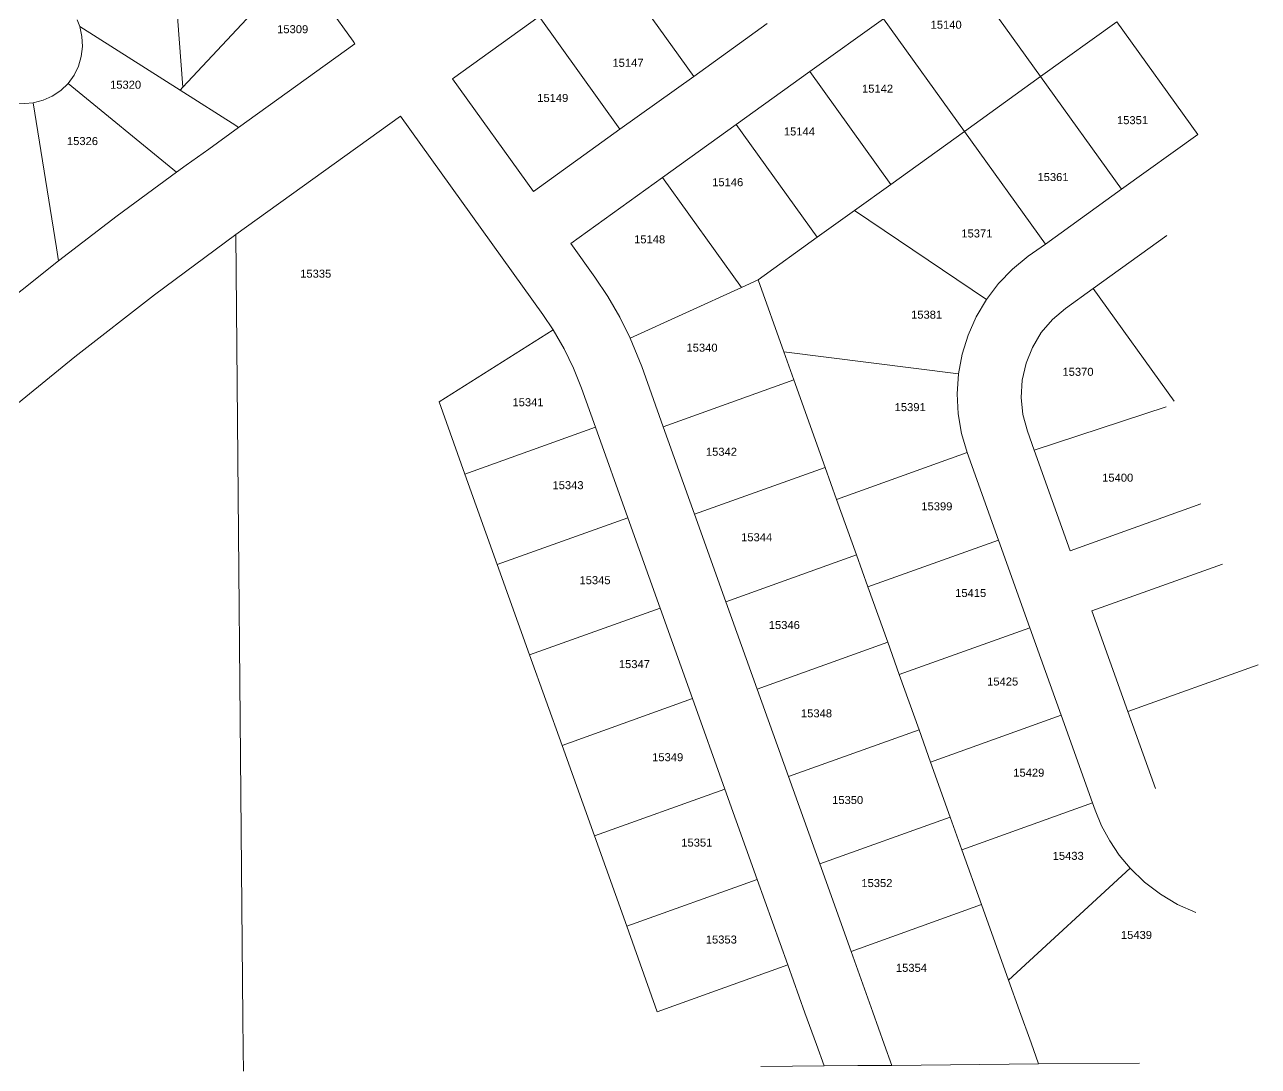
# Model space of a CAD drawing. Header units: feet. Extents: x 865220 to 2843432, y -2240498 to 970288.
# Drawn here: x 2841414 to 2842571, y 957887 to 958862 of the extents above; entities that cross this region are included whole.
import ezdxf
from ezdxf.enums import TextEntityAlignment as Align

# ---------------------------------------------------------------- set-up
doc = ezdxf.new("R2010")
doc.units = ezdxf.units.FT
doc.header["$LTSCALE"] = 0.015
doc.header["$MEASUREMENT"] = 0
doc.layers.add('Dakota County Addresses', color=7, linetype='Continuous')
doc.layers.add('Dakota County Parcels', color=7, linetype='Continuous')
doc.styles.add('Dimensions 100', font='arial.ttf')

# ---------------------------------------------------------------- blocks, each defined once
blk = doc.blocks.new('ACMAP_ANN_TEMPLATE_Dakota County Addresses')
at = {"layer": 'Dakota County Addresses', "style": 'Dimensions 100'}
blk.add_attdef('DakotaCountyAddress', text='', height=50, dxfattribs=at).set_placement((0, 0), align=Align.CENTER)

msp = doc.modelspace()

# ---------------------------------------------------------------- linework, layer by layer
at = {"layer": 'Dakota County Parcels', "lineweight": 5, "ltscale": 100}
for p, q in [((2841965.4, 958919.5), (2842041.3, 958813.9)), ((2842290.6, 958919.2), (2842366.5, 958813.7)), ((2841562.5, 958803.7), (2841665.4, 958913.9)), ((2841698.7, 958879.3), (2841722.1, 958846.8)), ((2841463.3, 958866.7), (2841465.8, 958860.5)), ((2841559.8, 958800.8), (2841465.8, 958860.5)), ((2841562.5, 958803.7), (2841557.4, 958869.6)), ((2841815.2, 958811.5), (2841896.4, 958869.8)), ((2841896.4, 958869.8), (2841972.2, 958764.3)), ((2842041.3, 958813.9), (2842110.3, 958863.5)), ((2842150.2, 958818.3), (2842219.2, 958867.9)), ((2842219.2, 958867.9), (2842295, 958762.3)), ((2842366.5, 958813.7), (2842437.9, 958865)), ((2842437.9, 958865), (2842513.8, 958759.5)), ((2841723.8, 958844.4), (2841614.7, 958765.9)), ((2841722.1, 958846.8), (2841723.8, 958844.4)), ((2841972.2, 958764.3), (2842041.3, 958813.9)), ((2842081.1, 958768.7), (2842150.2, 958818.3)), ((2842150.2, 958818.3), (2842226, 958712.7)), ((2842295, 958762.3), (2842366.5, 958813.7)), ((2842366.5, 958813.7), (2842442.3, 958708.1)), ((2841556.4, 958724), (2841454.9, 958807.2)), ((2841559.8, 958800.8), (2841562.5, 958803.7)), ((2841815.2, 958811.5), (2841891.1, 958705.9)), ((2841444, 958653.3), (2841422.2, 958789.1)), ((2841612.2, 958665.6), (2841766.5, 958776.5)), ((2841766.5, 958776.5), (2841899.8, 958590.9)), ((2842012.1, 958719.1), (2842081.1, 958768.7)), ((2842081.1, 958768.7), (2842157, 958663.1)), ((2841614.7, 958765.9), (2841586.7, 958745.8)), ((2841891.1, 958705.9), (2841972.2, 958764.3)), ((2842226, 958712.7), (2842295, 958762.3)), ((2842295, 958762.3), (2842370.9, 958656.8)), ((2842442.3, 958708.1), (2842513.8, 958759.5)), ((2841586.7, 958745.8), (2841565.5, 958730.6)), ((2841565.5, 958730.6), (2841556.4, 958724)), ((2841926.1, 958657.2), (2842012.1, 958719.1)), ((2842012.1, 958719.1), (2842086.1, 958616.2)), ((2842192, 958688.3), (2842226, 958712.7)), ((2842370.9, 958656.8), (2842442.3, 958708.1)), ((2842157, 958663.1), (2842192, 958688.3)), ((2842192, 958688.3), (2842315.6, 958604.8)), ((2842101.6, 958623.3), (2842157, 958663.1)), ((2842415.7, 958615.1), (2842484.7, 958664.7)), ((2841446, 958641.2), (2841444, 958653.3)), ((2841926.1, 958657.2), (2841948.6, 958625.9)), ((2842354.8, 958645.3), (2842370.9, 958656.8)), ((2842086.1, 958616.2), (2842101.6, 958623.3)), ((2842101.6, 958623.3), (2842125.7, 958555.8)), ((2841981.8, 958568.6), (2842086.1, 958616.2)), ((2842389.9, 958596.5), (2842415.7, 958615.1)), ((2842415.7, 958615.1), (2842491.5, 958509.5)), ((2841909.7, 958576.3), (2841899.8, 958590.9)), ((2841802.6, 958509.1), (2841909.7, 958576.3)), ((2841992.6, 958542.1), (2841981.8, 958568.6)), ((2842125.7, 958555.8), (2842135.2, 958529.5)), ((2842125.7, 958555.8), (2842289.5, 958535.3)), ((2841992.6, 958542.1), (2842012.8, 958485.6)), ((2842012.8, 958485.6), (2842135.2, 958529.5)), ((2842135.2, 958529.5), (2842164.5, 958447.6)), ((2841936.1, 958521.9), (2841949.2, 958485.2)), ((2841802.6, 958509.1), (2841826.9, 958441.4)), ((2842360.5, 958463.7), (2842484.1, 958504.2)), ((2841826.9, 958441.4), (2841949.2, 958485.2)), ((2841949.2, 958485.2), (2841979.6, 958400.5)), ((2842012.8, 958485.6), (2842042.1, 958403.7)), ((2842354.1, 958481.6), (2842360.5, 958463.7)), ((2842175.2, 958417.6), (2842297.6, 958461.4)), ((2842297.6, 958461.4), (2842327, 958379.4)), ((2842360.5, 958463.7), (2842394.2, 958369.6)), ((2842042.1, 958403.7), (2842164.5, 958447.6)), ((2842164.5, 958447.6), (2842175.2, 958417.6)), ((2841826.9, 958441.4), (2841857.2, 958356.6)), ((2842175.2, 958417.6), (2842193.8, 958365.7)), ((2842394.2, 958369.6), (2842516.6, 958413.4)), ((2841857.2, 958356.6), (2841979.6, 958400.5)), ((2841979.6, 958400.5), (2842009.9, 958315.7)), ((2842042.1, 958403.7), (2842071.4, 958321.8)), ((2842204.6, 958335.6), (2842327, 958379.4)), ((2842327, 958379.4), (2842356.3, 958297.4)), ((2842071.4, 958321.8), (2842193.8, 958365.7)), ((2842193.8, 958365.7), (2842204.6, 958335.6)), ((2841857.2, 958356.6), (2841887.5, 958271.9)), ((2842414.4, 958313.1), (2842536.8, 958357)), ((2842204.6, 958335.6), (2842223.2, 958283.8)), ((2842071.4, 958321.8), (2842100.8, 958240)), ((2841887.5, 958271.9), (2842009.9, 958315.7)), ((2842009.9, 958315.7), (2842040.2, 958231)), ((2842414.4, 958313.1), (2842448.1, 958219)), ((2842234, 958253.5), (2842356.3, 958297.4)), ((2842356.3, 958297.4), (2842385.7, 958215.4)), ((2842100.8, 958240), (2842223.2, 958283.8)), ((2842223.2, 958283.8), (2842234, 958253.5)), ((2841887.5, 958271.9), (2841917.9, 958187.2)), ((2842448.1, 958219), (2842570.5, 958262.8)), ((2842234, 958253.5), (2842252.5, 958201.9)), ((2842100.8, 958240), (2842130.1, 958158.1)), ((2841917.9, 958187.2), (2842040.2, 958231)), ((2842040.2, 958231), (2842070.6, 958146.3)), ((2842263.3, 958171.5), (2842385.7, 958215.4)), ((2842385.7, 958215.4), (2842415.1, 958133.3)), ((2842448.1, 958219), (2842474, 958146.9)), ((2842130.1, 958158.1), (2842252.5, 958201.9)), ((2842252.5, 958201.9), (2842263.3, 958171.5)), ((2841917.9, 958187.2), (2841948.2, 958102.5)), ((2842263.3, 958171.5), (2842281.8, 958120)), ((2842130.1, 958158.1), (2842159.4, 958076.2)), ((2841948.2, 958102.5), (2842070.6, 958146.3)), ((2842070.6, 958146.3), (2842100.9, 958061.6)), ((2842292.7, 958089.5), (2842415.1, 958133.3)), ((2842415.1, 958133.3), (2842417.5, 958126.6)), ((2842159.4, 958076.2), (2842281.8, 958120)), ((2842281.8, 958120), (2842292.7, 958089.5)), ((2841948.2, 958102.5), (2841978.6, 958017.8)), ((2842292.7, 958089.5), (2842311.1, 958038.1)), ((2842159.4, 958076.2), (2842188.8, 957994.3)), ((2842336.4, 957967.4), (2842450.4, 958072.2)), ((2841978.6, 958017.8), (2842100.9, 958061.6)), ((2842100.9, 958061.6), (2842129.6, 957981.6)), ((2842188.8, 957994.3), (2842311.1, 958038.1)), ((2842311.1, 958038.1), (2842336.4, 957967.4)), ((2841978.6, 958017.8), (2842007.2, 957937.7)), ((2842007.2, 957937.7), (2842129.6, 957981.6)), ((2842364.5, 957888.8), (2842227, 957887.5)), ((2842364.6, 957888.8), (2842364.5, 957888.8)), ((2842364.6, 957888.8), (2842459.2, 957889.6)), ((2842104.1, 957886.4), (2842163.5, 957887)), ((2842203.4, 957887.3), (2842227, 957887.5))]:
    msp.add_line(p, q, dxfattribs=at)
for points in [[(2841465.8, 958860.5), (2841467.9, 958851.3), (2841468.4, 958841.8), (2841467.3, 958832.4), (2841464.7, 958823.3), (2841460.5, 958814.9), (2841454.9, 958807.2)], [(2841454.9, 958807.2), (2841448, 958800.6), (2841440.1, 958795.3), (2841431.4, 958791.5), (2841422.2, 958789.1)], [(2841422.2, 958789.1), (2841414.5, 958788.4), (2841406.8, 958788.8), (2841399.2, 958790.3), (2841391.9, 958792.8), (2841385, 958796.4)], [(2841614.7, 958765.9), (2841612, 958767.7), (2841559.8, 958800.8)], [(2841556.4, 958724), (2841500.8, 958683.1), (2841446, 958641.2)], [(2841612.2, 958665.6), (2841536, 958609.3), (2841461.2, 958551.3), (2841387.8, 958491.6), (2841315.7, 958430.1), (2841245.2, 958367)], [(2841619.2, 957882.1), (2841619, 957902.1), (2841618.8, 957932.1), (2841612.2, 958665.6)], [(2841446, 958641.2), (2841377.5, 958586.8), (2841310.2, 958530.9), (2841244, 958473.7)], [(2842354.8, 958645.3), (2842340.2, 958633.4), (2842327.1, 958619.8), (2842315.6, 958604.8)], [(2841981.8, 958568.6), (2841972, 958588.4), (2841960.9, 958607.6), (2841948.6, 958625.9)], [(2842315.6, 958604.8), (2842306.1, 958588.7), (2842298.5, 958571.6), (2842292.9, 958553.7), (2842289.5, 958535.3)], [(2842389.9, 958596.5), (2842377.6, 958586.1), (2842367.1, 958573.8), (2842358.8, 958560), (2842352.8, 958545.1), (2842349.2, 958529.3), (2842348.3, 958513.2), (2842349.9, 958497.2), (2842354.1, 958481.6)], [(2841936.1, 958521.9), (2841928.6, 958540.7), (2841919.8, 958558.8), (2841909.7, 958576.3)], [(2842289.5, 958535.3), (2842288.2, 958516.6), (2842289.2, 958497.9), (2842292.3, 958479.4), (2842297.6, 958461.4)], [(2842417.5, 958126.6), (2842423.6, 958111.9), (2842431.2, 958097.8), (2842440.2, 958084.5), (2842450.4, 958072.2)], [(2842450.4, 958072.2), (2842463.9, 958059.2), (2842478.8, 958047.9), (2842494.9, 958038.3), (2842512, 958030.7)], [(2842188.8, 957994.3), (2842209.1, 957937.4), (2842219.8, 957907.5), (2842227, 957887.5)], [(2842129.6, 957981.6), (2842145.6, 957936.8), (2842156.3, 957906.9), (2842163.5, 957887)], [(2842336.4, 957967.4), (2842346.8, 957938.6), (2842357.5, 957908.7), (2842364.6, 957888.8)], [(2842163.5, 957887), (2842195.2, 957887.3), (2842203.4, 957887.3)]]:
    msp.add_lwpolyline(points, dxfattribs=at)

# ---------------------------------------------------------------- block references
at = {"layer": 'Dakota County Addresses', "lineweight": 5, "ltscale": 100, "xscale": 0.15, "yscale": 0.15, "zscale": 0.15}
for p, values in [((2841665.4, 958854.3), {'DakotaCountyAddress': '15309'}), ((2842277.9, 958858.5), {'DakotaCountyAddress': '15140'}), ((2841979.7, 958822.8), {'DakotaCountyAddress': '15147'}), ((2841508.8, 958802.3), {'DakotaCountyAddress': '15320'}), ((2842213.6, 958798.6), {'DakotaCountyAddress': '15142'}), ((2841909.2, 958789.9), {'DakotaCountyAddress': '15149'}), ((2842452.6, 958769.1), {'DakotaCountyAddress': '15351'}), ((2841468.4, 958749.5), {'DakotaCountyAddress': '15326'}), ((2842140.4, 958758.5), {'DakotaCountyAddress': '15144'}), ((2842378.1, 958715.8), {'DakotaCountyAddress': '15361'}), ((2842073.2, 958711), {'DakotaCountyAddress': '15146'}), ((2842000, 958657.5), {'DakotaCountyAddress': '15148'}), ((2842306.7, 958663), {'DakotaCountyAddress': '15371'}), ((2841687, 958625.3), {'DakotaCountyAddress': '15335'}), ((2842259.6, 958586.9), {'DakotaCountyAddress': '15381'}), ((2842049.1, 958556), {'DakotaCountyAddress': '15340'}), ((2842401.5, 958533.4), {'DakotaCountyAddress': '15370'}), ((2841886, 958504.9), {'DakotaCountyAddress': '15341'}), ((2842244.2, 958500.3), {'DakotaCountyAddress': '15391'}), ((2842067.3, 958458.5), {'DakotaCountyAddress': '15342'}), ((2841923.5, 958427.2), {'DakotaCountyAddress': '15343'}), ((2842438.7, 958434.2), {'DakotaCountyAddress': '15400'}), ((2842269.2, 958407.4), {'DakotaCountyAddress': '15399'}), ((2842100.3, 958378.4), {'DakotaCountyAddress': '15344'}), ((2841948.8, 958338.2), {'DakotaCountyAddress': '15345'}), ((2842300.9, 958326.2), {'DakotaCountyAddress': '15415'}), ((2842126.2, 958296.2), {'DakotaCountyAddress': '15346'}), ((2841985.7, 958259.6), {'DakotaCountyAddress': '15347'}), ((2842330.9, 958243.3), {'DakotaCountyAddress': '15425'}), ((2842156.4, 958213.5), {'DakotaCountyAddress': '15348'}), ((2842016.9, 958172.4), {'DakotaCountyAddress': '15349'}), ((2842355.4, 958157.9), {'DakotaCountyAddress': '15429'}), ((2842185.6, 958132.3), {'DakotaCountyAddress': '15350'}), ((2842044.2, 958092.4), {'DakotaCountyAddress': '15351'}), ((2842392.3, 958080), {'DakotaCountyAddress': '15433'}), ((2842213, 958054.5), {'DakotaCountyAddress': '15352'}), ((2842067.2, 958001.6), {'DakotaCountyAddress': '15353'}), ((2842456.3, 958005.9), {'DakotaCountyAddress': '15439'}), ((2842245.4, 957975.1), {'DakotaCountyAddress': '15354'})]:
    msp.add_blockref('ACMAP_ANN_TEMPLATE_Dakota County Addresses', p, dxfattribs=at).add_auto_attribs(values)

doc.saveas('drawing.dxf')
